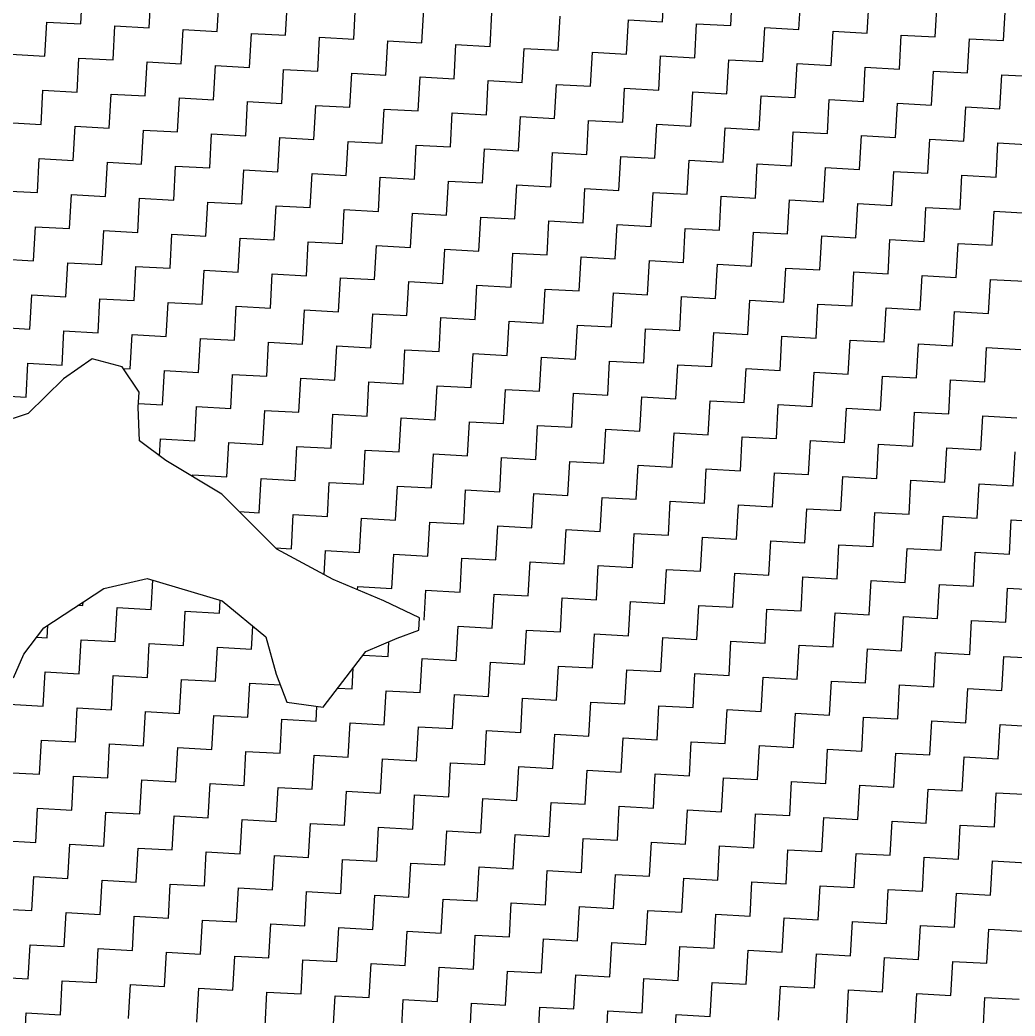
# Model space of a CAD drawing. Header units: metres. Extents: x 277693 to 280943, y 2038920 to 2043234.
# Drawn here: x 279825 to 280192.5, y 2040975.2 to 2041343.2 of the extents above; entities that cross this region are included whole.
import ezdxf

# ---------------------------------------------------------------- set-up
doc = ezdxf.new("R2010")
doc.units = ezdxf.units.M
doc.header["$MEASUREMENT"] = 0
doc.layers.add('POLY_HATCH', color=12, linetype='Continuous')

# ---------------------------------------------------------------- blocks, each defined once
blk = doc.blocks.new('344')
at = {"layer": 'POLY_HATCH', "linetype": 'Continuous'}
for p, q in [((279847.5, 2041341.67), (279848.2, 2041354.26)), ((280062.32, 2041342.45), (280063.01, 2041355.05)), ((280087.51, 2041341.06), (280088.2, 2041353.66)), ((279872.69, 2041340.28), (279873.39, 2041352.87)), ((279897.88, 2041338.89), (279898.58, 2041351.48)), ((279923.08, 2041337.5), (279923.77, 2041350.09)), ((280112.7, 2041339.67), (280113.4, 2041352.27)), ((280137.89, 2041338.29), (280138.59, 2041350.88)), ((280163.08, 2041336.9), (280163.78, 2041349.49)), ((279948.27, 2041336.11), (279948.96, 2041348.71)), ((279973.46, 2041334.72), (279974.15, 2041347.32)), ((279998.65, 2041333.33), (279999.34, 2041345.93)), ((280188.27, 2041335.51), (280188.97, 2041348.1)), ((279834.21, 2041329.77), (279834.91, 2041342.36)), ((279834.91, 2041342.36), (279847.5, 2041341.67)), ((280023.84, 2041331.94), (280024.53, 2041344.54)), ((280049.03, 2041330.55), (280049.72, 2041343.15)), ((280049.72, 2041343.15), (280062.32, 2041342.45)), ((279859.4, 2041328.38), (279860.1, 2041340.97)), ((279860.1, 2041340.97), (279872.69, 2041340.28)), ((279884.59, 2041326.99), (279885.29, 2041339.58)), ((279885.29, 2041339.58), (279897.88, 2041338.89)), ((280074.22, 2041329.16), (280074.91, 2041341.76)), ((280074.91, 2041341.76), (280087.51, 2041341.06)), ((280099.41, 2041327.77), (280100.11, 2041340.37)), ((280100.11, 2041340.37), (280112.7, 2041339.67)), ((280124.6, 2041326.38), (280125.3, 2041338.98)), ((280125.3, 2041338.98), (280137.89, 2041338.29)), ((279909.79, 2041325.6), (279910.48, 2041338.19)), ((279910.48, 2041338.19), (279923.08, 2041337.5)), ((279934.98, 2041324.21), (279935.67, 2041336.8)), ((279935.67, 2041336.8), (279948.27, 2041336.11)), ((279960.17, 2041322.82), (279960.86, 2041335.42)), ((279960.86, 2041335.42), (279973.46, 2041334.72)), ((280149.79, 2041324.99), (280150.49, 2041337.59)), ((280150.49, 2041337.59), (280163.08, 2041336.9)), ((280174.98, 2041323.61), (280175.68, 2041336.2)), ((280175.68, 2041336.2), (280188.27, 2041335.51)), ((279985.36, 2041321.43), (279986.05, 2041334.03)), ((279986.05, 2041334.03), (279998.65, 2041333.33)), ((280010.55, 2041320.04), (280011.24, 2041332.64)), ((280011.24, 2041332.64), (280023.84, 2041331.94)), ((280035.74, 2041318.65), (280036.43, 2041331.25)), ((280036.43, 2041331.25), (280049.03, 2041330.55)), ((279821.62, 2041330.46), (279834.21, 2041329.77)), ((279846.11, 2041316.48), (279846.81, 2041329.07)), ((279846.81, 2041329.07), (279859.4, 2041328.38)), ((279871.3, 2041315.09), (279872, 2041327.68)), ((279872, 2041327.68), (279884.59, 2041326.99)), ((280060.93, 2041317.26), (280061.62, 2041329.86)), ((280061.62, 2041329.86), (280074.22, 2041329.16)), ((280086.12, 2041315.87), (280086.82, 2041328.47)), ((280086.82, 2041328.47), (280099.41, 2041327.77)), ((279896.49, 2041313.7), (279897.19, 2041326.29)), ((279897.19, 2041326.29), (279909.79, 2041325.6)), ((279921.69, 2041312.31), (279922.38, 2041324.9)), ((279922.38, 2041324.9), (279934.98, 2041324.21)), ((279946.88, 2041310.92), (279947.57, 2041323.51)), ((279947.57, 2041323.51), (279960.17, 2041322.82)), ((280111.31, 2041314.48), (280112.01, 2041327.08)), ((280112.01, 2041327.08), (280124.6, 2041326.38)), ((280136.5, 2041313.09), (280137.2, 2041325.69)), ((280137.2, 2041325.69), (280149.79, 2041324.99)), ((280161.69, 2041311.7), (280162.39, 2041324.3)), ((280162.39, 2041324.3), (280174.98, 2041323.61)), ((279972.07, 2041309.53), (279972.76, 2041322.13)), ((279972.76, 2041322.13), (279985.36, 2041321.43)), ((279997.26, 2041308.14), (279997.95, 2041320.74)), ((279997.95, 2041320.74), (280010.55, 2041320.04)), ((280186.88, 2041310.32), (280187.58, 2041322.91)), ((280187.58, 2041322.91), (280200.17, 2041322.22)), ((279832.82, 2041304.58), (279833.52, 2041317.17)), ((279833.52, 2041317.17), (279846.11, 2041316.48)), ((280022.45, 2041306.75), (280023.14, 2041319.35)), ((280023.14, 2041319.35), (280035.74, 2041318.65)), ((280047.64, 2041305.36), (280048.33, 2041317.96)), ((280048.33, 2041317.96), (280060.93, 2041317.26)), ((280072.83, 2041303.97), (280073.53, 2041316.57)), ((280073.53, 2041316.57), (280086.12, 2041315.87)), ((279858.01, 2041303.19), (279858.71, 2041315.78)), ((279858.71, 2041315.78), (279871.3, 2041315.09)), ((279883.2, 2041301.8), (279883.9, 2041314.39)), ((279883.9, 2041314.39), (279896.49, 2041313.7)), ((279908.4, 2041300.41), (279909.09, 2041313)), ((279909.09, 2041313), (279921.69, 2041312.31)), ((280098.02, 2041302.58), (280098.72, 2041315.18)), ((280098.72, 2041315.18), (280111.31, 2041314.48)), ((280123.21, 2041301.19), (280123.91, 2041313.79)), ((280123.91, 2041313.79), (280136.5, 2041313.09)), ((279933.59, 2041299.02), (279934.28, 2041311.61)), ((279934.28, 2041311.61), (279946.88, 2041310.92)), ((279958.78, 2041297.63), (279959.47, 2041310.22)), ((279959.47, 2041310.22), (279972.07, 2041309.53)), ((279983.97, 2041296.24), (279984.66, 2041308.84)), ((279984.66, 2041308.84), (279997.26, 2041308.14)), ((280148.4, 2041299.8), (280149.1, 2041312.4)), ((280149.1, 2041312.4), (280161.69, 2041311.7)), ((280173.59, 2041298.41), (280174.29, 2041311.01)), ((280174.29, 2041311.01), (280186.88, 2041310.32)), ((279820.23, 2041305.27), (279832.82, 2041304.58)), ((280009.16, 2041294.85), (280009.85, 2041307.45)), ((280009.85, 2041307.45), (280022.45, 2041306.75)), ((280034.35, 2041293.46), (280035.04, 2041306.06)), ((280035.04, 2041306.06), (280047.64, 2041305.36)), ((279844.72, 2041291.29), (279845.42, 2041303.88)), ((279845.42, 2041303.88), (279858.01, 2041303.19)), ((279869.91, 2041289.9), (279870.61, 2041302.49)), ((279870.61, 2041302.49), (279883.2, 2041301.8)), ((280059.54, 2041292.07), (280060.24, 2041304.67)), ((280060.24, 2041304.67), (280072.83, 2041303.97)), ((280084.73, 2041290.68), (280085.43, 2041303.28)), ((280085.43, 2041303.28), (280098.02, 2041302.58)), ((280109.92, 2041289.29), (280110.62, 2041301.89)), ((280110.62, 2041301.89), (280123.21, 2041301.19)), ((279895.11, 2041288.51), (279895.8, 2041301.1)), ((279895.8, 2041301.1), (279908.4, 2041300.41)), ((279920.3, 2041287.12), (279920.99, 2041299.71)), ((279920.99, 2041299.71), (279933.59, 2041299.02)), ((279945.49, 2041285.73), (279946.18, 2041298.32)), ((279946.18, 2041298.32), (279958.78, 2041297.63)), ((280135.11, 2041287.9), (280135.81, 2041300.5)), ((280135.81, 2041300.5), (280148.4, 2041299.8)), ((280160.3, 2041286.51), (280161, 2041299.11)), ((280161, 2041299.11), (280173.59, 2041298.41)), ((279970.68, 2041284.34), (279971.37, 2041296.93)), ((279971.37, 2041296.93), (279983.97, 2041296.24)), ((279995.87, 2041282.95), (279996.56, 2041295.54)), ((279996.56, 2041295.54), (280009.16, 2041294.85)), ((280021.06, 2041281.56), (280021.75, 2041294.16)), ((280021.75, 2041294.16), (280034.35, 2041293.46)), ((280185.49, 2041285.12), (280186.19, 2041297.72)), ((280186.19, 2041297.72), (280198.78, 2041297.03)), ((279831.43, 2041279.39), (279832.13, 2041291.98)), ((279832.13, 2041291.98), (279844.72, 2041291.29)), ((279856.62, 2041278), (279857.32, 2041290.59)), ((279857.32, 2041290.59), (279869.91, 2041289.9)), ((280046.25, 2041280.17), (280046.94, 2041292.77)), ((280046.94, 2041292.77), (280059.54, 2041292.07)), ((280071.44, 2041278.78), (280072.14, 2041291.38)), ((280072.14, 2041291.38), (280084.73, 2041290.68)), ((279881.82, 2041276.61), (279882.51, 2041289.2)), ((279882.51, 2041289.2), (279895.11, 2041288.51)), ((279907.01, 2041275.22), (279907.7, 2041287.81)), ((279907.7, 2041287.81), (279920.3, 2041287.12)), ((280096.63, 2041277.39), (280097.33, 2041289.99)), ((280097.33, 2041289.99), (280109.92, 2041289.29)), ((280121.82, 2041276), (280122.52, 2041288.6)), ((280122.52, 2041288.6), (280135.11, 2041287.9)), ((280147.01, 2041274.61), (280147.71, 2041287.21)), ((280147.71, 2041287.21), (280160.3, 2041286.51)), ((279932.2, 2041273.83), (279932.89, 2041286.42)), ((279932.89, 2041286.42), (279945.49, 2041285.73)), ((279957.39, 2041272.44), (279958.08, 2041285.03)), ((279958.08, 2041285.03), (279970.68, 2041284.34)), ((279982.58, 2041271.05), (279983.27, 2041283.64)), ((279983.27, 2041283.64), (279995.87, 2041282.95)), ((280172.2, 2041273.22), (280172.9, 2041285.82)), ((280172.9, 2041285.82), (280185.49, 2041285.12)), ((279818.84, 2041280.08), (279831.43, 2041279.39)), ((280007.77, 2041269.66), (280008.46, 2041282.25)), ((280008.46, 2041282.25), (280021.06, 2041281.56)), ((280032.96, 2041268.27), (280033.65, 2041280.87)), ((280033.65, 2041280.87), (280046.25, 2041280.17)), ((280058.15, 2041266.88), (280058.85, 2041279.48)), ((280058.85, 2041279.48), (280071.44, 2041278.78)), ((279843.33, 2041266.09), (279844.03, 2041278.69)), ((279844.03, 2041278.69), (279856.62, 2041278)), ((279868.53, 2041264.71), (279869.22, 2041277.3)), ((279869.22, 2041277.3), (279881.82, 2041276.61)), ((279893.72, 2041263.32), (279894.41, 2041275.91)), ((279894.41, 2041275.91), (279907.01, 2041275.22)), ((280083.34, 2041265.49), (280084.04, 2041278.09)), ((280084.04, 2041278.09), (280096.63, 2041277.39)), ((280108.53, 2041264.1), (280109.23, 2041276.7)), ((280109.23, 2041276.7), (280121.82, 2041276)), ((279918.91, 2041261.93), (279919.6, 2041274.52)), ((279919.6, 2041274.52), (279932.2, 2041273.83)), ((279944.1, 2041260.54), (279944.79, 2041273.13)), ((279944.79, 2041273.13), (279957.39, 2041272.44)), ((280133.72, 2041262.71), (280134.42, 2041275.31)), ((280134.42, 2041275.31), (280147.01, 2041274.61)), ((280158.91, 2041261.32), (280159.61, 2041273.92)), ((280159.61, 2041273.92), (280172.2, 2041273.22)), ((280184.1, 2041259.93), (280184.8, 2041272.53)), ((280184.8, 2041272.53), (280197.39, 2041271.83)), ((279969.29, 2041259.15), (279969.98, 2041271.74)), ((279969.98, 2041271.74), (279982.58, 2041271.05)), ((279994.48, 2041257.76), (279995.17, 2041270.35)), ((279995.17, 2041270.35), (280007.77, 2041269.66)), ((280019.67, 2041256.37), (280020.36, 2041268.96)), ((280020.36, 2041268.96), (280032.96, 2041268.27)), ((279830.04, 2041254.19), (279830.74, 2041266.79)), ((279830.74, 2041266.79), (279843.33, 2041266.09)), ((279855.24, 2041252.8), (279855.93, 2041265.4)), ((279855.93, 2041265.4), (279868.53, 2041264.71)), ((280044.86, 2041254.98), (280045.56, 2041267.58)), ((280045.56, 2041267.58), (280058.15, 2041266.88)), ((280070.05, 2041253.59), (280070.75, 2041266.19)), ((280070.75, 2041266.19), (280083.34, 2041265.49)), ((280095.24, 2041252.2), (280095.94, 2041264.8)), ((280095.94, 2041264.8), (280108.53, 2041264.1)), ((279880.43, 2041251.42), (279881.12, 2041264.01)), ((279881.12, 2041264.01), (279893.72, 2041263.32)), ((279905.62, 2041250.03), (279906.31, 2041262.62)), ((279906.31, 2041262.62), (279918.91, 2041261.93)), ((279930.81, 2041248.64), (279931.5, 2041261.23)), ((279931.5, 2041261.23), (279944.1, 2041260.54)), ((280120.43, 2041250.81), (280121.13, 2041263.41)), ((280121.13, 2041263.41), (280133.72, 2041262.71)), ((280145.62, 2041249.42), (280146.32, 2041262.02)), ((280146.32, 2041262.02), (280158.91, 2041261.32)), ((279956, 2041247.25), (279956.69, 2041259.84)), ((279956.69, 2041259.84), (279969.29, 2041259.15)), ((279981.19, 2041245.86), (279981.88, 2041258.45)), ((279981.88, 2041258.45), (279994.48, 2041257.76)), ((280170.81, 2041248.03), (280171.51, 2041260.63)), ((280171.51, 2041260.63), (280184.1, 2041259.93)), ((279817.45, 2041254.89), (279830.04, 2041254.19)), ((280006.38, 2041244.47), (280007.07, 2041257.06)), ((280007.07, 2041257.06), (280019.67, 2041256.37)), ((280031.57, 2041243.08), (280032.27, 2041255.67)), ((280032.27, 2041255.67), (280044.86, 2041254.98)), ((280056.76, 2041241.69), (280057.46, 2041254.29)), ((280057.46, 2041254.29), (280070.05, 2041253.59)), ((279841.95, 2041240.9), (279842.64, 2041253.5)), ((279842.64, 2041253.5), (279855.24, 2041252.8)), ((279867.14, 2041239.51), (279867.83, 2041252.11)), ((279867.83, 2041252.11), (279880.43, 2041251.42)), ((279892.33, 2041238.13), (279893.02, 2041250.72)), ((279893.02, 2041250.72), (279905.62, 2041250.03)), ((280081.95, 2041240.3), (280082.65, 2041252.9)), ((280082.65, 2041252.9), (280095.24, 2041252.2)), ((280107.14, 2041238.91), (280107.84, 2041251.51)), ((280107.84, 2041251.51), (280120.43, 2041250.81)), ((280132.33, 2041237.52), (280133.03, 2041250.12)), ((280133.03, 2041250.12), (280145.62, 2041249.42)), ((279917.52, 2041236.74), (279918.21, 2041249.33)), ((279918.21, 2041249.33), (279930.81, 2041248.64)), ((279942.71, 2041235.35), (279943.4, 2041247.94)), ((279943.4, 2041247.94), (279956, 2041247.25)), ((279967.9, 2041233.96), (279968.59, 2041246.55)), ((279968.59, 2041246.55), (279981.19, 2041245.86)), ((280157.52, 2041236.13), (280158.22, 2041248.73)), ((280158.22, 2041248.73), (280170.81, 2041248.03)), ((280182.72, 2041234.74), (280183.41, 2041247.34)), ((280183.41, 2041247.34), (280196.01, 2041246.64)), ((279993.09, 2041232.57), (279993.78, 2041245.16)), ((279993.78, 2041245.16), (280006.38, 2041244.47)), ((280018.28, 2041231.18), (280018.98, 2041243.77)), ((280018.98, 2041243.77), (280031.57, 2041243.08)), ((279828.66, 2041229), (279829.35, 2041241.6)), ((279829.35, 2041241.6), (279841.95, 2041240.9)), ((279853.85, 2041227.61), (279854.54, 2041240.21)), ((279854.54, 2041240.21), (279867.14, 2041239.51)), ((280043.47, 2041229.79), (280044.17, 2041242.38)), ((280044.17, 2041242.38), (280056.76, 2041241.69)), ((280068.66, 2041228.4), (280069.36, 2041241)), ((280069.36, 2041241), (280081.95, 2041240.3)), ((280093.85, 2041227.01), (280094.55, 2041239.61)), ((280094.55, 2041239.61), (280107.14, 2041238.91)), ((279879.04, 2041226.22), (279879.73, 2041238.82)), ((279879.73, 2041238.82), (279892.33, 2041238.13)), ((279904.23, 2041224.84), (279904.92, 2041237.43)), ((279904.92, 2041237.43), (279917.52, 2041236.74)), ((279929.42, 2041223.45), (279930.11, 2041236.04)), ((279930.11, 2041236.04), (279942.71, 2041235.35)), ((280119.04, 2041225.62), (280119.74, 2041238.22)), ((280119.74, 2041238.22), (280132.33, 2041237.52)), ((280144.23, 2041224.23), (280144.93, 2041236.83)), ((280144.93, 2041236.83), (280157.52, 2041236.13)), ((280169.43, 2041222.84), (280170.12, 2041235.44)), ((280170.12, 2041235.44), (280182.72, 2041234.74)), ((279954.61, 2041222.06), (279955.3, 2041234.65)), ((279955.3, 2041234.65), (279967.9, 2041233.96)), ((279979.8, 2041220.67), (279980.49, 2041233.26)), ((279980.49, 2041233.26), (279993.09, 2041232.57)), ((280004.99, 2041219.28), (280005.69, 2041231.87)), ((280005.69, 2041231.87), (280018.28, 2041231.18)), ((279816.06, 2041229.7), (279828.66, 2041229)), ((279840.56, 2041215.71), (279841.25, 2041228.31)), ((279841.25, 2041228.31), (279853.85, 2041227.61)), ((280030.18, 2041217.89), (280030.88, 2041230.48)), ((280030.88, 2041230.48), (280043.47, 2041229.79)), ((280055.37, 2041216.5), (280056.07, 2041229.09)), ((280056.07, 2041229.09), (280068.66, 2041228.4)), ((279865.75, 2041214.32), (279866.44, 2041226.92)), ((279866.44, 2041226.92), (279879.04, 2041226.22)), ((279890.94, 2041212.93), (279891.63, 2041225.53)), ((279891.63, 2041225.53), (279904.23, 2041224.84)), ((280080.56, 2041215.11), (280081.26, 2041227.71)), ((280081.26, 2041227.71), (280093.85, 2041227.01)), ((280105.75, 2041213.72), (280106.45, 2041226.32)), ((280106.45, 2041226.32), (280119.04, 2041225.62)), ((280130.94, 2041212.33), (280131.64, 2041224.93)), ((280131.64, 2041224.93), (280144.23, 2041224.23)), ((279916.13, 2041211.55), (279916.82, 2041224.14)), ((279916.82, 2041224.14), (279929.42, 2041223.45)), ((279941.32, 2041210.16), (279942.01, 2041222.75)), ((279942.01, 2041222.75), (279954.61, 2041222.06)), ((279966.51, 2041208.77), (279967.2, 2041221.36)), ((279967.2, 2041221.36), (279979.8, 2041220.67)), ((280156.14, 2041210.94), (280156.83, 2041223.54)), ((280156.83, 2041223.54), (280169.43, 2041222.84)), ((280181.33, 2041209.55), (280182.02, 2041222.15)), ((280182.02, 2041222.15), (280194.62, 2041221.45)), ((279991.7, 2041207.38), (279992.4, 2041219.97)), ((279992.4, 2041219.97), (280004.99, 2041219.28)), ((280016.89, 2041205.99), (280017.59, 2041218.58)), ((280017.59, 2041218.58), (280030.18, 2041217.89)), ((280042.08, 2041204.6), (280042.78, 2041217.19)), ((280042.78, 2041217.19), (280055.37, 2041216.5)), ((279827.27, 2041203.81), (279827.96, 2041216.41)), ((279827.96, 2041216.41), (279840.56, 2041215.71)), ((279863.16, 2041214.47), (279865.75, 2041214.32)), ((279877.65, 2041201.03), (279878.34, 2041213.63)), ((279878.34, 2041213.63), (279890.94, 2041212.93)), ((280067.27, 2041203.21), (280067.97, 2041215.8)), ((280067.97, 2041215.8), (280080.56, 2041215.11)), ((280092.46, 2041201.82), (280093.16, 2041214.42)), ((280093.16, 2041214.42), (280105.75, 2041213.72)), ((279902.84, 2041199.64), (279903.53, 2041212.24)), ((279903.53, 2041212.24), (279916.13, 2041211.55)), ((279928.03, 2041198.26), (279928.72, 2041210.85)), ((279928.72, 2041210.85), (279941.32, 2041210.16)), ((279953.22, 2041196.87), (279953.91, 2041209.46)), ((279953.91, 2041209.46), (279966.51, 2041208.77)), ((280117.65, 2041200.43), (280118.35, 2041213.03)), ((280118.35, 2041213.03), (280130.94, 2041212.33)), ((280142.85, 2041199.04), (280143.54, 2041211.64)), ((280143.54, 2041211.64), (280156.14, 2041210.94)), ((280168.04, 2041197.65), (280168.73, 2041210.25)), ((280168.73, 2041210.25), (280181.33, 2041209.55)), ((279978.41, 2041195.48), (279979.11, 2041208.07)), ((279979.11, 2041208.07), (279991.7, 2041207.38)), ((280003.6, 2041194.09), (280004.3, 2041206.68)), ((280004.3, 2041206.68), (280016.89, 2041205.99)), ((279814.67, 2041204.51), (279827.27, 2041203.81)), ((280028.79, 2041192.7), (280029.49, 2041205.29)), ((280029.49, 2041205.29), (280042.08, 2041204.6)), ((280053.98, 2041191.31), (280054.68, 2041203.9)), ((280054.68, 2041203.9), (280067.27, 2041203.21)), ((280079.17, 2041189.92), (280079.87, 2041202.51)), ((280079.87, 2041202.51), (280092.46, 2041201.82)), ((279868.77, 2041201.52), (279877.65, 2041201.03)), ((279889.55, 2041187.74), (279890.24, 2041200.34)), ((279890.24, 2041200.34), (279902.84, 2041199.64)), ((279914.74, 2041186.35), (279915.43, 2041198.95)), ((279915.43, 2041198.95), (279928.03, 2041198.26)), ((280104.36, 2041188.53), (280105.06, 2041201.13)), ((280105.06, 2041201.13), (280117.65, 2041200.43)), ((280129.56, 2041187.14), (280130.25, 2041199.74)), ((280130.25, 2041199.74), (280142.85, 2041199.04)), ((279939.93, 2041184.97), (279940.62, 2041197.56)), ((279940.62, 2041197.56), (279953.22, 2041196.87)), ((279965.12, 2041183.58), (279965.82, 2041196.17)), ((279965.82, 2041196.17), (279978.41, 2041195.48)), ((279990.31, 2041182.19), (279991.01, 2041194.78)), ((279991.01, 2041194.78), (280003.6, 2041194.09)), ((280154.75, 2041185.75), (280155.44, 2041198.35)), ((280155.44, 2041198.35), (280168.04, 2041197.65)), ((280179.94, 2041184.36), (280180.63, 2041196.96)), ((280180.63, 2041196.96), (280193.23, 2041196.26)), ((280015.5, 2041180.8), (280016.2, 2041193.39)), ((280016.2, 2041193.39), (280028.79, 2041192.7)), ((280040.69, 2041179.41), (280041.39, 2041192)), ((280041.39, 2041192), (280053.98, 2041191.31)), ((279876.6, 2041182.09), (279876.95, 2041188.44)), ((279876.95, 2041188.44), (279889.55, 2041187.74)), ((280065.88, 2041178.02), (280066.58, 2041190.61)), ((280066.58, 2041190.61), (280079.17, 2041189.92)), ((280091.07, 2041176.63), (280091.77, 2041189.22)), ((280091.77, 2041189.22), (280104.36, 2041188.53)), ((280116.27, 2041175.24), (280116.96, 2041187.84)), ((280116.96, 2041187.84), (280129.56, 2041187.14)), ((279901.45, 2041174.45), (279902.14, 2041187.05)), ((279902.14, 2041187.05), (279914.74, 2041186.35)), ((279926.64, 2041173.06), (279927.33, 2041185.66)), ((279927.33, 2041185.66), (279939.93, 2041184.97)), ((279951.83, 2041171.68), (279952.53, 2041184.27)), ((279952.53, 2041184.27), (279965.12, 2041183.58)), ((280141.46, 2041173.85), (280142.15, 2041186.45)), ((280142.15, 2041186.45), (280154.75, 2041185.75)), ((280166.65, 2041172.46), (280167.34, 2041185.06)), ((280167.34, 2041185.06), (280179.94, 2041184.36)), ((279977.02, 2041170.29), (279977.72, 2041182.88)), ((279977.72, 2041182.88), (279990.31, 2041182.19)), ((280002.21, 2041168.9), (280002.91, 2041181.49)), ((280002.91, 2041181.49), (280015.5, 2041180.8)), ((280027.4, 2041167.51), (280028.1, 2041180.1)), ((280028.1, 2041180.1), (280040.69, 2041179.41)), ((280191.84, 2041171.07), (280192.53, 2041183.67)), ((280052.59, 2041166.12), (280053.29, 2041178.71)), ((280053.29, 2041178.71), (280065.88, 2041178.02)), ((280077.78, 2041164.73), (280078.48, 2041177.32)), ((280078.48, 2041177.32), (280091.07, 2041176.63)), ((279888.81, 2041174.44), (279888.85, 2041175.15)), ((279888.85, 2041175.15), (279901.45, 2041174.45)), ((279913.35, 2041161.16), (279914.04, 2041173.76)), ((279914.04, 2041173.76), (279926.64, 2041173.06)), ((280102.98, 2041163.34), (280103.67, 2041175.93)), ((280103.67, 2041175.93), (280116.27, 2041175.24)), ((280128.17, 2041161.95), (280128.86, 2041174.54)), ((280128.86, 2041174.54), (280141.46, 2041173.85)), ((280153.36, 2041160.56), (280154.05, 2041173.16)), ((280154.05, 2041173.16), (280166.65, 2041172.46)), ((279938.54, 2041159.77), (279939.24, 2041172.37)), ((279939.24, 2041172.37), (279951.83, 2041171.68)), ((279963.73, 2041158.39), (279964.43, 2041170.98)), ((279964.43, 2041170.98), (279977.02, 2041170.29)), ((279988.92, 2041157), (279989.62, 2041169.59)), ((279989.62, 2041169.59), (280002.21, 2041168.9)), ((280178.55, 2041159.17), (280179.24, 2041171.77)), ((280179.24, 2041171.77), (280191.84, 2041171.07)), ((280014.11, 2041155.61), (280014.81, 2041168.2)), ((280014.81, 2041168.2), (280027.4, 2041167.51)), ((280039.3, 2041154.22), (280040, 2041166.81)), ((280040, 2041166.81), (280052.59, 2041166.12)), ((280064.49, 2041152.83), (280065.19, 2041165.42)), ((280065.19, 2041165.42), (280077.78, 2041164.73)), ((280089.69, 2041151.44), (280090.38, 2041164.03)), ((280090.38, 2041164.03), (280102.98, 2041163.34)), ((280114.88, 2041150.05), (280115.57, 2041162.64)), ((280115.57, 2041162.64), (280128.17, 2041161.95)), ((279906.03, 2041161.57), (279913.35, 2041161.16)), ((279925.25, 2041147.87), (279925.94, 2041160.47)), ((279925.94, 2041160.47), (279938.54, 2041159.77)), ((279950.44, 2041146.48), (279951.14, 2041159.08)), ((279951.14, 2041159.08), (279963.73, 2041158.39)), ((280140.07, 2041148.66), (280140.76, 2041161.25)), ((280140.76, 2041161.25), (280153.36, 2041160.56)), ((280165.26, 2041147.27), (280165.95, 2041159.87)), ((280165.95, 2041159.87), (280178.55, 2041159.17)), ((280190.45, 2041145.88), (280191.14, 2041158.48)), ((280191.14, 2041158.48), (280203.74, 2041157.78)), ((279975.63, 2041145.09), (279976.33, 2041157.69)), ((279976.33, 2041157.69), (279988.92, 2041157)), ((280000.82, 2041143.71), (280001.52, 2041156.3)), ((280001.52, 2041156.3), (280014.11, 2041155.61)), ((280026.01, 2041142.32), (280026.71, 2041154.91)), ((280026.71, 2041154.91), (280039.3, 2041154.22)), ((280051.2, 2041140.93), (280051.9, 2041153.52)), ((280051.9, 2041153.52), (280064.49, 2041152.83)), ((280076.39, 2041139.54), (280077.09, 2041152.13)), ((280077.09, 2041152.13), (280089.69, 2041151.44)), ((280101.59, 2041138.15), (280102.28, 2041150.74)), ((280102.28, 2041150.74), (280114.88, 2041150.05)), ((279919.42, 2041148.2), (279925.25, 2041147.87)), ((279937.35, 2041138.24), (279937.85, 2041147.18)), ((279937.85, 2041147.18), (279950.44, 2041146.48)), ((280126.78, 2041136.76), (280127.47, 2041149.35)), ((280127.47, 2041149.35), (280140.07, 2041148.66)), ((280151.97, 2041135.37), (280152.66, 2041147.96)), ((280152.66, 2041147.96), (280165.26, 2041147.27)), ((279962.34, 2041133.19), (279963.04, 2041145.79)), ((279963.04, 2041145.79), (279975.63, 2041145.09)), ((279987.53, 2041131.8), (279988.23, 2041144.4)), ((279988.23, 2041144.4), (280000.82, 2041143.71)), ((280177.16, 2041133.98), (280177.85, 2041146.58)), ((280177.85, 2041146.58), (280190.45, 2041145.88)), ((280012.72, 2041130.42), (280013.42, 2041143.01)), ((280013.42, 2041143.01), (280026.01, 2041142.32)), ((280037.91, 2041129.03), (280038.61, 2041141.62)), ((280038.61, 2041141.62), (280051.2, 2041140.93)), ((280063.1, 2041127.64), (280063.8, 2041140.23)), ((280063.8, 2041140.23), (280076.39, 2041139.54)), ((279873.48, 2041125.46), (279874.07, 2041136.22)), ((280088.3, 2041126.25), (280088.99, 2041138.84)), ((280088.99, 2041138.84), (280101.59, 2041138.15)), ((280113.49, 2041124.86), (280114.18, 2041137.45)), ((280114.18, 2041137.45), (280126.78, 2041136.76)), ((280138.68, 2041123.47), (280139.37, 2041136.06)), ((280139.37, 2041136.06), (280151.97, 2041135.37)), ((279949.68, 2041132.69), (279949.75, 2041133.89)), ((279949.75, 2041133.89), (279962.34, 2041133.19)), ((279974.33, 2041121.45), (279974.94, 2041132.5)), ((279974.94, 2041132.5), (279987.53, 2041131.8)), ((280163.87, 2041122.08), (280164.56, 2041134.67)), ((280164.56, 2041134.67), (280177.16, 2041133.98)), ((280189.06, 2041120.69), (280189.75, 2041133.29)), ((280189.75, 2041133.29), (280202.35, 2041132.59)), ((279898.67, 2041124.07), (279898.93, 2041128.78)), ((279999.43, 2041118.51), (280000.13, 2041131.11)), ((280000.13, 2041131.11), (280012.72, 2041130.42)), ((280024.62, 2041117.13), (280025.32, 2041129.72)), ((280025.32, 2041129.72), (280037.91, 2041129.03)), ((279846.42, 2041126.95), (279848.29, 2041126.85)), ((279848.29, 2041126.85), (279848.36, 2041128.23)), ((279860.19, 2041113.56), (279860.88, 2041126.16)), ((279860.88, 2041126.16), (279873.48, 2041125.46)), ((280049.81, 2041115.74), (280050.51, 2041128.33)), ((280050.51, 2041128.33), (280063.1, 2041127.64)), ((280075.01, 2041114.35), (280075.7, 2041126.94)), ((280075.7, 2041126.94), (280088.3, 2041126.25)), ((280100.2, 2041112.96), (280100.89, 2041125.55)), ((280100.89, 2041125.55), (280113.49, 2041124.86)), ((279885.38, 2041112.17), (279886.07, 2041124.77)), ((279886.07, 2041124.77), (279898.67, 2041124.07)), ((280125.39, 2041111.57), (280126.08, 2041124.16)), ((280126.08, 2041124.16), (280138.68, 2041123.47)), ((280150.58, 2041110.18), (280151.27, 2041122.77)), ((280151.27, 2041122.77), (280163.87, 2041122.08)), ((280175.77, 2041108.79), (280176.46, 2041121.38)), ((280176.46, 2041121.38), (280189.06, 2041120.69)), ((279835, 2041114.95), (279835.26, 2041119.65)), ((279910.57, 2041110.78), (279911.04, 2041119.24)), ((279986.14, 2041106.61), (279986.84, 2041119.21)), ((279986.84, 2041119.21), (279999.43, 2041118.51)), ((280011.33, 2041105.22), (280012.03, 2041117.82)), ((280012.03, 2041117.82), (280024.62, 2041117.13)), ((279831.14, 2041115.16), (279835, 2041114.95)), ((279846.9, 2041101.66), (279847.59, 2041114.26)), ((279847.59, 2041114.26), (279860.19, 2041113.56)), ((280036.52, 2041103.84), (280037.22, 2041116.43)), ((280037.22, 2041116.43), (280049.81, 2041115.74)), ((280061.72, 2041102.45), (280062.41, 2041115.04)), ((280062.41, 2041115.04), (280075.01, 2041114.35)), ((279872.09, 2041100.27), (279872.78, 2041112.87)), ((279872.78, 2041112.87), (279885.38, 2041112.17)), ((279897.28, 2041098.88), (279897.98, 2041111.48)), ((279897.98, 2041111.48), (279910.57, 2041110.78)), ((279960.95, 2041108), (279961.26, 2041113.55)), ((280086.91, 2041101.06), (280087.6, 2041113.65)), ((280087.6, 2041113.65), (280100.2, 2041112.96)), ((280112.1, 2041099.67), (280112.79, 2041112.26)), ((280112.79, 2041112.26), (280125.39, 2041111.57)), ((280137.29, 2041098.28), (280137.98, 2041110.87)), ((280137.98, 2041110.87), (280150.58, 2041110.18)), ((279951.71, 2041108.51), (279960.95, 2041108)), ((279972.85, 2041094.71), (279973.55, 2041107.31)), ((279973.55, 2041107.31), (279986.14, 2041106.61)), ((280162.48, 2041096.89), (280163.17, 2041109.48)), ((280163.17, 2041109.48), (280175.77, 2041108.79)), ((280187.67, 2041095.5), (280188.36, 2041108.09)), ((280188.36, 2041108.09), (280200.96, 2041107.4)), ((279947.66, 2041096.1), (279948.09, 2041103.81)), ((279998.04, 2041093.32), (279998.74, 2041105.92)), ((279998.74, 2041105.92), (280011.33, 2041105.22)), ((280023.23, 2041091.93), (280023.93, 2041104.53)), ((280023.93, 2041104.53), (280036.52, 2041103.84)), ((280048.43, 2041090.55), (280049.12, 2041103.14)), ((280049.12, 2041103.14), (280061.72, 2041102.45)), ((279833.61, 2041089.76), (279834.3, 2041102.35)), ((279834.3, 2041102.35), (279846.9, 2041101.66)), ((279858.8, 2041088.37), (279859.49, 2041100.97)), ((279859.49, 2041100.97), (279872.09, 2041100.27)), ((279883.99, 2041086.98), (279884.69, 2041099.58)), ((279884.69, 2041099.58), (279897.28, 2041098.88)), ((280073.62, 2041089.16), (280074.31, 2041101.75)), ((280074.31, 2041101.75), (280086.91, 2041101.06)), ((280098.81, 2041087.77), (280099.5, 2041100.36)), ((280099.5, 2041100.36), (280112.1, 2041099.67)), ((279909.18, 2041085.59), (279909.88, 2041098.19)), ((279909.88, 2041098.19), (279921.12, 2041097.57)), ((279942.39, 2041096.39), (279947.66, 2041096.1)), ((279959.56, 2041082.81), (279960.26, 2041095.41)), ((279960.26, 2041095.41), (279972.85, 2041094.71)), ((280124, 2041086.38), (280124.69, 2041098.97)), ((280124.69, 2041098.97), (280137.29, 2041098.28)), ((280149.19, 2041084.99), (280149.88, 2041097.58)), ((280149.88, 2041097.58), (280162.48, 2041096.89)), ((280174.38, 2041083.6), (280175.07, 2041096.19)), ((280175.07, 2041096.19), (280187.67, 2041095.5)), ((279984.75, 2041081.42), (279985.45, 2041094.02)), ((279985.45, 2041094.02), (279998.04, 2041093.32)), ((280009.94, 2041080.03), (280010.64, 2041092.63)), ((280010.64, 2041092.63), (280023.23, 2041091.93)), ((279821.01, 2041090.45), (279833.61, 2041089.76)), ((279845.51, 2041076.47), (279846.2, 2041089.06)), ((279846.2, 2041089.06), (279858.8, 2041088.37)), ((279934.37, 2041084.2), (279934.67, 2041089.65)), ((280035.14, 2041078.64), (280035.83, 2041091.24)), ((280035.83, 2041091.24), (280048.43, 2041090.55)), ((280060.33, 2041077.26), (280061.02, 2041089.85)), ((280061.02, 2041089.85), (280073.62, 2041089.16)), ((280085.52, 2041075.87), (280086.21, 2041088.46)), ((280086.21, 2041088.46), (280098.81, 2041087.77)), ((279870.7, 2041075.08), (279871.4, 2041087.68)), ((279871.4, 2041087.68), (279883.99, 2041086.98)), ((279895.89, 2041073.69), (279896.59, 2041086.29)), ((279896.59, 2041086.29), (279909.18, 2041085.59)), ((279921.08, 2041072.3), (279921.78, 2041084.9)), ((279921.78, 2041084.9), (279934.37, 2041084.2)), ((280110.71, 2041074.48), (280111.4, 2041087.07)), ((280111.4, 2041087.07), (280124, 2041086.38)), ((280135.9, 2041073.09), (280136.59, 2041085.68)), ((280136.59, 2041085.68), (280149.19, 2041084.99)), ((279946.27, 2041070.91), (279946.97, 2041083.51)), ((279946.97, 2041083.51), (279959.56, 2041082.81)), ((279971.46, 2041069.52), (279972.16, 2041082.12)), ((279972.16, 2041082.12), (279984.75, 2041081.42)), ((279996.65, 2041068.13), (279997.35, 2041080.73)), ((279997.35, 2041080.73), (280009.94, 2041080.03)), ((280161.09, 2041071.7), (280161.78, 2041084.29)), ((280161.78, 2041084.29), (280174.38, 2041083.6)), ((280186.28, 2041070.31), (280186.97, 2041082.9)), ((280186.97, 2041082.9), (280199.57, 2041082.21)), ((279832.22, 2041064.57), (279832.91, 2041077.16)), ((279832.91, 2041077.16), (279845.51, 2041076.47)), ((280021.85, 2041066.74), (280022.54, 2041079.34)), ((280022.54, 2041079.34), (280035.14, 2041078.64)), ((280047.04, 2041065.35), (280047.73, 2041077.95)), ((280047.73, 2041077.95), (280060.33, 2041077.26)), ((279857.41, 2041063.18), (279858.11, 2041075.77)), ((279858.11, 2041075.77), (279870.7, 2041075.08)), ((279882.6, 2041061.79), (279883.3, 2041074.39)), ((279883.3, 2041074.39), (279895.89, 2041073.69)), ((280072.23, 2041063.97), (280072.92, 2041076.56)), ((280072.92, 2041076.56), (280085.52, 2041075.87)), ((280097.42, 2041062.58), (280098.11, 2041075.17)), ((280098.11, 2041075.17), (280110.71, 2041074.48)), ((280122.61, 2041061.19), (280123.3, 2041073.78)), ((280123.3, 2041073.78), (280135.9, 2041073.09)), ((279907.79, 2041060.4), (279908.49, 2041073)), ((279908.49, 2041073), (279921.08, 2041072.3)), ((279932.98, 2041059.01), (279933.68, 2041071.61)), ((279933.68, 2041071.61), (279946.27, 2041070.91)), ((279958.17, 2041057.62), (279958.87, 2041070.22)), ((279958.87, 2041070.22), (279971.46, 2041069.52)), ((280147.8, 2041059.8), (280148.49, 2041072.39)), ((280148.49, 2041072.39), (280161.09, 2041071.7)), ((280172.99, 2041058.41), (280173.68, 2041071)), ((280173.68, 2041071), (280186.28, 2041070.31)), ((279983.36, 2041056.23), (279984.06, 2041068.83)), ((279984.06, 2041068.83), (279996.65, 2041068.13)), ((280008.56, 2041054.84), (280009.25, 2041067.44)), ((280009.25, 2041067.44), (280021.85, 2041066.74)), ((280033.75, 2041053.45), (280034.44, 2041066.05)), ((280034.44, 2041066.05), (280047.04, 2041065.35)), ((279819.62, 2041065.26), (279832.22, 2041064.57)), ((279844.12, 2041051.28), (279844.82, 2041063.87)), ((279844.82, 2041063.87), (279857.41, 2041063.18)), ((279869.31, 2041049.89), (279870.01, 2041062.48)), ((279870.01, 2041062.48), (279882.6, 2041061.79)), ((280058.94, 2041052.06), (280059.63, 2041064.66)), ((280059.63, 2041064.66), (280072.23, 2041063.97)), ((280084.13, 2041050.68), (280084.82, 2041063.27)), ((280084.82, 2041063.27), (280097.42, 2041062.58)), ((279894.5, 2041048.5), (279895.2, 2041061.1)), ((279895.2, 2041061.1), (279907.79, 2041060.4)), ((279919.69, 2041047.11), (279920.39, 2041059.71)), ((279920.39, 2041059.71), (279932.98, 2041059.01)), ((280109.32, 2041049.29), (280110.01, 2041061.88)), ((280110.01, 2041061.88), (280122.61, 2041061.19)), ((280134.51, 2041047.9), (280135.2, 2041060.49)), ((280135.2, 2041060.49), (280147.8, 2041059.8)), ((280159.7, 2041046.51), (280160.39, 2041059.1)), ((280160.39, 2041059.1), (280172.99, 2041058.41)), ((279944.88, 2041045.72), (279945.58, 2041058.32)), ((279945.58, 2041058.32), (279958.17, 2041057.62)), ((279970.07, 2041044.33), (279970.77, 2041056.93)), ((279970.77, 2041056.93), (279983.36, 2041056.23)), ((279995.27, 2041042.94), (279995.96, 2041055.54)), ((279995.96, 2041055.54), (280008.56, 2041054.84)), ((280184.89, 2041045.12), (280185.59, 2041057.71)), ((280185.59, 2041057.71), (280198.18, 2041057.02)), ((279830.83, 2041039.38), (279831.53, 2041051.97)), ((279831.53, 2041051.97), (279844.12, 2041051.28)), ((280020.46, 2041041.55), (280021.15, 2041054.15)), ((280021.15, 2041054.15), (280033.75, 2041053.45)), ((280045.65, 2041040.16), (280046.34, 2041052.76)), ((280046.34, 2041052.76), (280058.94, 2041052.06)), ((280070.84, 2041038.77), (280071.53, 2041051.37)), ((280071.53, 2041051.37), (280084.13, 2041050.68)), ((279856.02, 2041037.99), (279856.72, 2041050.58)), ((279856.72, 2041050.58), (279869.31, 2041049.89)), ((279881.21, 2041036.6), (279881.91, 2041049.19)), ((279881.91, 2041049.19), (279894.5, 2041048.5)), ((279906.4, 2041035.21), (279907.1, 2041047.81)), ((279907.1, 2041047.81), (279919.69, 2041047.11)), ((280096.03, 2041037.39), (280096.72, 2041049.98)), ((280096.72, 2041049.98), (280109.32, 2041049.29)), ((280121.22, 2041036), (280121.91, 2041048.59)), ((280121.91, 2041048.59), (280134.51, 2041047.9)), ((279931.59, 2041033.82), (279932.29, 2041046.42)), ((279932.29, 2041046.42), (279944.88, 2041045.72)), ((279956.78, 2041032.43), (279957.48, 2041045.03)), ((279957.48, 2041045.03), (279970.07, 2041044.33)), ((280146.41, 2041034.61), (280147.1, 2041047.2)), ((280147.1, 2041047.2), (280159.7, 2041046.51)), ((280171.6, 2041033.22), (280172.3, 2041045.81)), ((280172.3, 2041045.81), (280184.89, 2041045.12)), ((279981.98, 2041031.04), (279982.67, 2041043.64)), ((279982.67, 2041043.64), (279995.27, 2041042.94)), ((280007.17, 2041029.65), (280007.86, 2041042.25)), ((280007.86, 2041042.25), (280020.46, 2041041.55)), ((280032.36, 2041028.26), (280033.05, 2041040.86)), ((280033.05, 2041040.86), (280045.65, 2041040.16)), ((279818.24, 2041040.07), (279830.83, 2041039.38)), ((279842.73, 2041026.09), (279843.43, 2041038.68)), ((279843.43, 2041038.68), (279856.02, 2041037.99)), ((279867.92, 2041024.7), (279868.62, 2041037.29)), ((279868.62, 2041037.29), (279881.21, 2041036.6)), ((280057.55, 2041026.87), (280058.24, 2041039.47)), ((280058.24, 2041039.47), (280070.84, 2041038.77)), ((280082.74, 2041025.48), (280083.43, 2041038.08)), ((280083.43, 2041038.08), (280096.03, 2041037.39)), ((280107.93, 2041024.09), (280108.62, 2041036.69)), ((280108.62, 2041036.69), (280121.22, 2041036)), ((279893.11, 2041023.31), (279893.81, 2041035.9)), ((279893.81, 2041035.9), (279906.4, 2041035.21)), ((279918.3, 2041021.92), (279919, 2041034.52)), ((279919, 2041034.52), (279931.59, 2041033.82)), ((279943.49, 2041020.53), (279944.19, 2041033.13)), ((279944.19, 2041033.13), (279956.78, 2041032.43)), ((280133.12, 2041022.71), (280133.81, 2041035.3)), ((280133.81, 2041035.3), (280146.41, 2041034.61)), ((280158.31, 2041021.32), (280159.01, 2041033.91)), ((280159.01, 2041033.91), (280171.6, 2041033.22)), ((279968.69, 2041019.14), (279969.38, 2041031.74)), ((279969.38, 2041031.74), (279981.98, 2041031.04)), ((279993.88, 2041017.75), (279994.57, 2041030.35)), ((279994.57, 2041030.35), (280007.17, 2041029.65)), ((280183.5, 2041019.93), (280184.2, 2041032.52)), ((280184.2, 2041032.52), (280196.79, 2041031.83)), ((279829.44, 2041014.19), (279830.14, 2041026.78)), ((279830.14, 2041026.78), (279842.73, 2041026.09)), ((280019.07, 2041016.36), (280019.76, 2041028.96)), ((280019.76, 2041028.96), (280032.36, 2041028.26)), ((280044.26, 2041014.97), (280044.95, 2041027.57)), ((280044.95, 2041027.57), (280057.55, 2041026.87)), ((280069.45, 2041013.58), (280070.14, 2041026.18)), ((280070.14, 2041026.18), (280082.74, 2041025.48)), ((279854.63, 2041012.8), (279855.33, 2041025.39)), ((279855.33, 2041025.39), (279867.92, 2041024.7)), ((279879.82, 2041011.41), (279880.52, 2041024)), ((279880.52, 2041024), (279893.11, 2041023.31)), ((279905.01, 2041010.02), (279905.71, 2041022.61)), ((279905.71, 2041022.61), (279918.3, 2041021.92)), ((280094.64, 2041012.19), (280095.33, 2041024.79)), ((280095.33, 2041024.79), (280107.93, 2041024.09)), ((280119.83, 2041010.8), (280120.52, 2041023.4)), ((280120.52, 2041023.4), (280133.12, 2041022.71)), ((280145.02, 2041009.42), (280145.72, 2041022.01)), ((280145.72, 2041022.01), (280158.31, 2041021.32)), ((279930.2, 2041008.63), (279930.9, 2041021.23)), ((279930.9, 2041021.23), (279943.49, 2041020.53)), ((279955.39, 2041007.24), (279956.09, 2041019.84)), ((279956.09, 2041019.84), (279968.69, 2041019.14)), ((279980.59, 2041005.85), (279981.28, 2041018.45)), ((279981.28, 2041018.45), (279993.88, 2041017.75)), ((280170.21, 2041008.03), (280170.91, 2041020.62)), ((280170.91, 2041020.62), (280183.5, 2041019.93)), ((279816.85, 2041014.88), (279829.44, 2041014.19)), ((280005.78, 2041004.46), (280006.47, 2041017.06)), ((280006.47, 2041017.06), (280019.07, 2041016.36)), ((280030.97, 2041003.07), (280031.66, 2041015.67)), ((280031.66, 2041015.67), (280044.26, 2041014.97)), ((279841.34, 2041000.9), (279842.04, 2041013.49)), ((279842.04, 2041013.49), (279854.63, 2041012.8)), ((279866.53, 2040999.51), (279867.23, 2041012.1)), ((279867.23, 2041012.1), (279879.82, 2041011.41)), ((280056.16, 2041001.68), (280056.85, 2041014.28)), ((280056.85, 2041014.28), (280069.45, 2041013.58)), ((280081.35, 2041000.29), (280082.04, 2041012.89)), ((280082.04, 2041012.89), (280094.64, 2041012.19)), ((280106.54, 2040998.9), (280107.23, 2041011.5)), ((280107.23, 2041011.5), (280119.83, 2041010.8)), ((279891.72, 2040998.12), (279892.42, 2041010.71)), ((279892.42, 2041010.71), (279905.01, 2041010.02)), ((279916.91, 2040996.73), (279917.61, 2041009.32)), ((279917.61, 2041009.32), (279930.2, 2041008.63)), ((279942.1, 2040995.34), (279942.8, 2041007.94)), ((279942.8, 2041007.94), (279955.39, 2041007.24)), ((280131.73, 2040997.51), (280132.43, 2041010.11)), ((280132.43, 2041010.11), (280145.02, 2041009.42)), ((280156.92, 2040996.13), (280157.62, 2041008.72)), ((280157.62, 2041008.72), (280170.21, 2041008.03)), ((280182.11, 2040994.74), (280182.81, 2041007.33)), ((280182.81, 2041007.33), (280195.4, 2041006.64)), ((279967.3, 2040993.95), (279967.99, 2041006.55)), ((279967.99, 2041006.55), (279980.59, 2041005.85)), ((279992.49, 2040992.56), (279993.18, 2041005.16)), ((279993.18, 2041005.16), (280005.78, 2041004.46)), ((280017.68, 2040991.17), (280018.37, 2041003.77)), ((280018.37, 2041003.77), (280030.97, 2041003.07)), ((279828.05, 2040989), (279828.75, 2041001.59)), ((279828.75, 2041001.59), (279841.34, 2041000.9)), ((279853.24, 2040987.61), (279853.94, 2041000.2)), ((279853.94, 2041000.2), (279866.53, 2040999.51)), ((280042.87, 2040989.78), (280043.56, 2041002.38)), ((280043.56, 2041002.38), (280056.16, 2041001.68)), ((280068.06, 2040988.39), (280068.75, 2041000.99)), ((280068.75, 2041000.99), (280081.35, 2041000.29)), ((279878.43, 2040986.22), (279879.13, 2040998.81)), ((279879.13, 2040998.81), (279891.72, 2040998.12)), ((279903.62, 2040984.83), (279904.32, 2040997.42)), ((279904.32, 2040997.42), (279916.91, 2040996.73)), ((280093.25, 2040987), (280093.94, 2040999.6)), ((280093.94, 2040999.6), (280106.54, 2040998.9)), ((280118.44, 2040985.61), (280119.14, 2040998.21)), ((280119.14, 2040998.21), (280131.73, 2040997.51)), ((280143.63, 2040984.22), (280144.33, 2040996.82)), ((280144.33, 2040996.82), (280156.92, 2040996.13)), ((279928.81, 2040983.44), (279929.51, 2040996.03)), ((279929.51, 2040996.03), (279942.1, 2040995.34)), ((279954.01, 2040982.05), (279954.7, 2040994.64)), ((279954.7, 2040994.64), (279967.3, 2040993.95)), ((279979.2, 2040980.66), (279979.89, 2040993.26)), ((279979.89, 2040993.26), (279992.49, 2040992.56)), ((280168.82, 2040982.84), (280169.52, 2040995.43)), ((280169.52, 2040995.43), (280182.11, 2040994.74)), ((279815.46, 2040989.69), (279828.05, 2040989)), ((280004.39, 2040979.27), (280005.08, 2040991.87)), ((280005.08, 2040991.87), (280017.68, 2040991.17)), ((280029.58, 2040977.88), (280030.27, 2040990.48)), ((280030.27, 2040990.48), (280042.87, 2040989.78)), ((280054.77, 2040976.49), (280055.46, 2040989.09)), ((280055.46, 2040989.09), (280068.06, 2040988.39)), ((279839.95, 2040975.71), (279840.65, 2040988.3)), ((279840.65, 2040988.3), (279853.24, 2040987.61)), ((279865.14, 2040974.32), (279865.84, 2040986.91)), ((279865.84, 2040986.91), (279878.43, 2040986.22)), ((279890.33, 2040972.93), (279891.03, 2040985.52)), ((279891.03, 2040985.52), (279903.62, 2040984.83)), ((280079.96, 2040975.1), (280080.65, 2040987.7)), ((280080.65, 2040987.7), (280093.25, 2040987)), ((280105.15, 2040973.71), (280105.84, 2040986.31)), ((280105.84, 2040986.31), (280118.44, 2040985.61)), ((279915.52, 2040971.54), (279916.22, 2040984.13)), ((279916.22, 2040984.13), (279928.81, 2040983.44)), ((279940.72, 2040970.15), (279941.41, 2040982.74)), ((279941.41, 2040982.74), (279954.01, 2040982.05)), ((279965.91, 2040968.76), (279966.6, 2040981.35)), ((279966.6, 2040981.35), (279979.2, 2040980.66)), ((280130.34, 2040972.32), (280131.04, 2040984.92)), ((280131.04, 2040984.92), (280143.63, 2040984.22)), ((280155.53, 2040970.93), (280156.23, 2040983.53)), ((280156.23, 2040983.53), (280168.82, 2040982.84)), ((280180.72, 2040969.55), (280181.42, 2040982.14)), ((280181.42, 2040982.14), (280194.01, 2040981.45)), ((279991.1, 2040967.37), (279991.79, 2040979.97)), ((279991.79, 2040979.97), (280004.39, 2040979.27)), ((280016.29, 2040965.98), (280016.98, 2040978.58)), ((280016.98, 2040978.58), (280029.58, 2040977.88)), ((279826.66, 2040963.81), (279827.36, 2040976.4)), ((279827.36, 2040976.4), (279839.95, 2040975.71)), ((280041.48, 2040964.59), (280042.17, 2040977.19)), ((280042.17, 2040977.19), (280054.77, 2040976.49)), ((280066.67, 2040963.2), (280067.36, 2040975.8)), ((280067.36, 2040975.8), (280079.96, 2040975.1))]:
    blk.add_line(p, q, dxfattribs=at)
at = {"layer": 'POLY_HATCH'}
for p, q in [((279851.65, 2041217.93), (279841.1, 2041210.63)), ((279862.76, 2041215.06), (279851.65, 2041217.93)), ((279869.01, 2041205.71), (279862.76, 2041215.06)), ((279841.1, 2041210.63), (279828, 2041197.83)), ((279868.7, 2041200.1), (279869.01, 2041205.71)), ((279869.14, 2041187.68), (279868.7, 2041200.1)), ((279828, 2041197.83), (279807.35, 2041191.09)), ((279878.88, 2041180.39), (279869.14, 2041187.68)), ((279899.61, 2041167.98), (279878.88, 2041180.39)), ((279919.9, 2041147.72), (279899.61, 2041167.98)), ((279940.69, 2041136.43), (279919.9, 2041147.72)), ((279855.99, 2041133.22), (279871.97, 2041136.84)), ((279871.97, 2041136.84), (279899.68, 2041128.56)), ((279959.42, 2041128.64), (279940.69, 2041136.43)), ((279833.78, 2041118.68), (279855.99, 2041133.22)), ((279899.68, 2041128.56), (279915.86, 2041115.28)), ((279972.59, 2041122.29), (279959.42, 2041128.64)), ((279972.34, 2041117.79), (279972.59, 2041122.29)), ((279826.48, 2041108.94), (279833.78, 2041118.68)), ((279964.29, 2041114.86), (279972.34, 2041117.79)), ((279915.86, 2041115.28), (279919.61, 2041101.56)), ((279952.75, 2041109.86), (279964.29, 2041114.86)), ((279822.61, 2041100.15), (279826.48, 2041108.94)), ((279936.96, 2041089.34), (279952.75, 2041109.86)), ((279919.61, 2041101.56), (279923.54, 2041091.2)), ((279923.54, 2041091.2), (279936.96, 2041089.34))]:
    blk.add_line(p, q, dxfattribs=at)

msp = doc.modelspace()

# ---------------------------------------------------------------- block references
msp.add_blockref('344', (0, 0))

doc.saveas('drawing.dxf')
